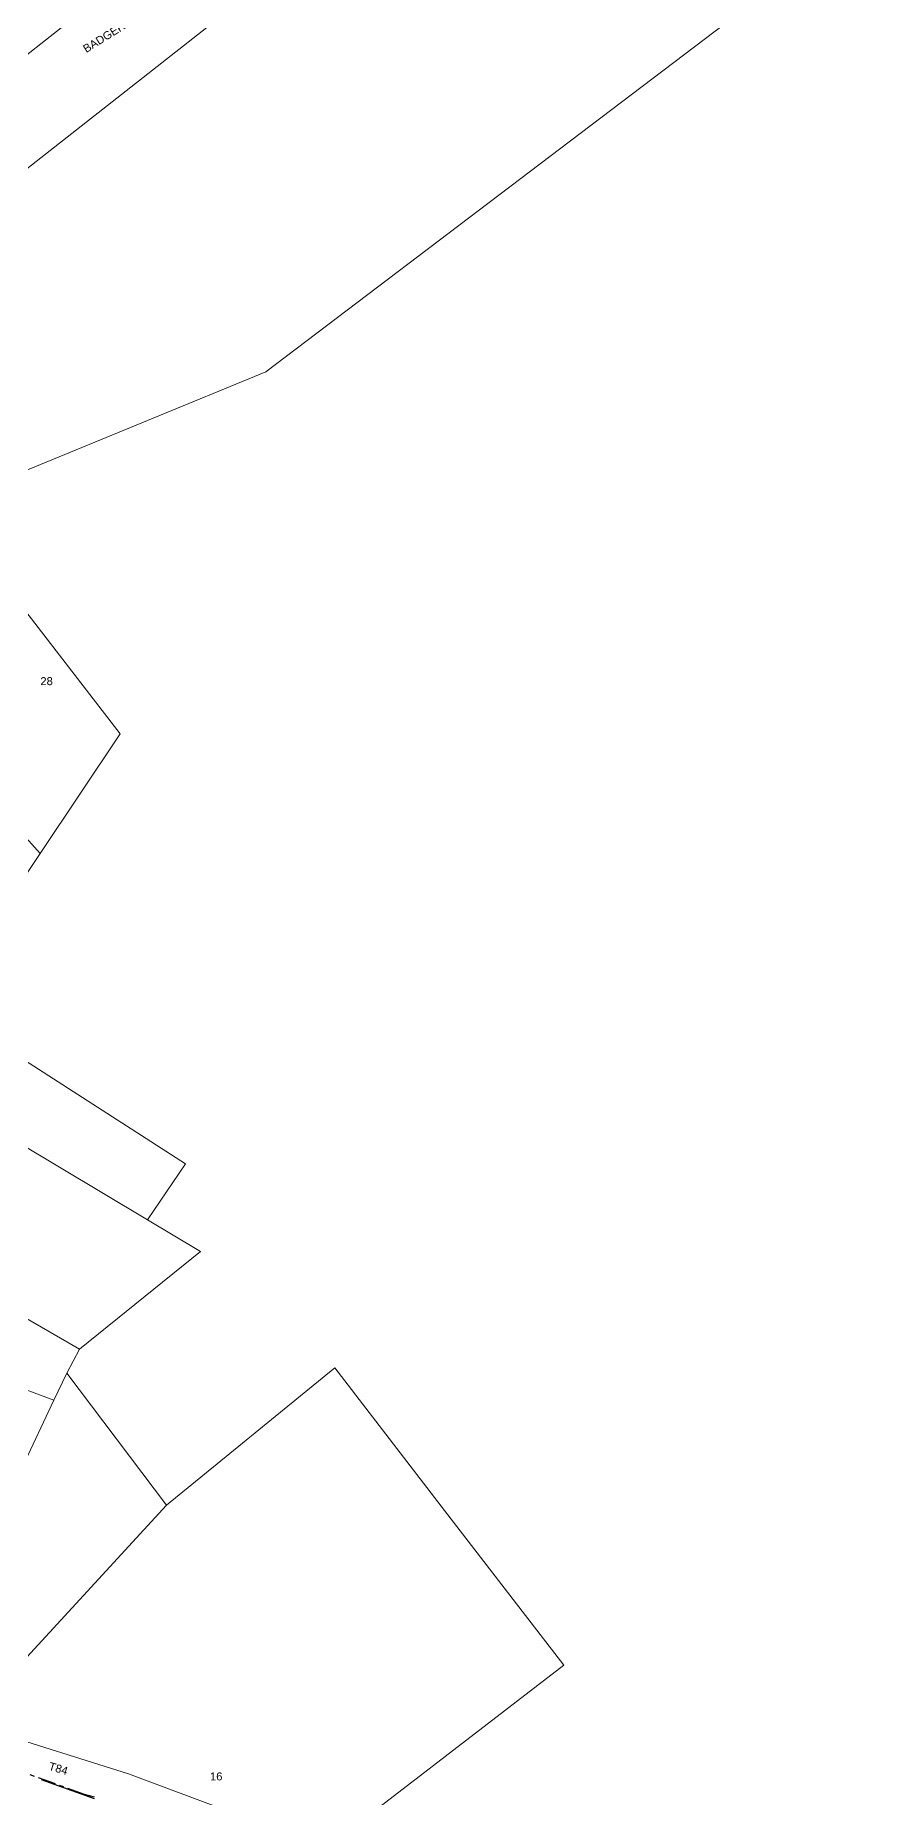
# Model space of a CAD drawing. Header units: metres. Extents: x 250871 to 255994, y 6164531 to 6169422.
# Drawn here: x 254098.2 to 254286.3, y 6166272.5 to 6166669 of the extents above; entities that cross this region are included whole.
import ezdxf

# ---------------------------------------------------------------- set-up
doc = ezdxf.new("R2010")
doc.units = ezdxf.units.M
doc.linetypes.add('Cable Exist UG', pattern=[7, 4, -1, 1, -1])
doc.linetypes.add('DASHED', pattern=[19.05, 12.7, -6.35])
for name, color, linetype, lineweight in [('Cadastre Land Parcels_SP_EXT', 118, 'Continuous', 15), ('Cadastre Road Names_SP_HV_LV_SL_EXT', 211, 'Continuous', 15), ('Mains_LV_EXT', 163, 'Continuous', 25)]:
    doc.layers.add(name, color=color, linetype=linetype, lineweight=lineweight)
doc.layers.add('UNKNOWN_FEATURES', color=1, linetype='DASHED', plot=False)
doc.styles.get("Standard").update_dxf_attribs({"font": 'arial.ttf'})

msp = doc.modelspace()

# ---------------------------------------------------------------- linework, layer by layer
at = {"layer": 'Cadastre Land Parcels_SP_EXT', "linetype": 'Continuous'}
for points in [[(254499.268, 6166955.529), (254285.997, 6166788.019), (254195.054, 6166716.589), (254073.225, 6166620.917), (254054.826, 6166585.083), (254029.964, 6166554.575), (254006.38, 6166521.97), (253985.873, 6166490.304), (253963.794, 6166450.736), (253954.042, 6166430.422), (253944.926, 6166409.466), (253933.195, 6166378.84), (253907.705, 6166294.715), (253904.414, 6166260.323), (253898.909, 6166205.585), (253898.27, 6166145.181), (253901.119, 6166113.294), (253902.095, 6166093.46), (253902.652, 6166087.309), (253910.433, 6166043.285)], [(253940.23, 6166059.624), (253935.63, 6166080.938), (253929.51, 6166138.243), (253929.06, 6166192.783), (253934.601, 6166251.033), (253945.512, 6166308.419), (253946.029, 6166311.137), (253950.832, 6166330.56), (253962.508, 6166368.036), (253985.624, 6166423.287), (254010.337, 6166470.346), (254052.403, 6166531.935), (254078.76, 6166561.852), (254096.824, 6166571.376), (254150.051, 6166593.297), (254211.749, 6166640.091), (254230.078, 6166653.993), (254440.756, 6166813.78)], [(253971.708, 6166679.212), (254002.424, 6166627.53), (254005.969, 6166621.565), (254041.475, 6166620.312), (254048.295, 6166625.894), (254070.94, 6166644.427), (254079.016, 6166651.036), (254085.281, 6166655.958), (254111.053, 6166676.199)]]:
    msp.add_lwpolyline(points, dxfattribs=at)
for points in [[(254117.298, 6166511.84), (254091.268, 6166545.621), (254068.31, 6166519.561), (254099.346, 6166484.969), (254117.298, 6166511.84)], [(254099.346, 6166484.969), (254068.31, 6166519.561), (254057.135, 6166503.198), (254091.725, 6166473.564), (254099.346, 6166484.969)], [(254132.037, 6166415.133), (254093.465, 6166439.942), (254084.15, 6166425.998), (254123.466, 6166402.528), (254132.037, 6166415.133)], [(254135.401, 6166395.406), (254123.466, 6166402.528), (254084.15, 6166425.998), (254068.552, 6166396.308), (254108.154, 6166373.457), (254135.401, 6166395.406)], [(254105.277, 6166367.998), (254108.154, 6166373.457), (254068.552, 6166396.308), (254063.451, 6166386.599), (254060.184, 6166377.729), (254102.416, 6166361.931), (254105.277, 6166367.998)], [(254095.446, 6166347.13), (254102.416, 6166361.931), (254060.184, 6166377.729), (254055.196, 6166364.211), (254049.628, 6166349.127), (254089.383, 6166334.255), (254095.446, 6166347.13)], [(254217.071, 6166302.343), (254191.038, 6166336.165), (254165.593, 6166369.223), (254127.758, 6166338.326), (254082.676, 6166289.337), (254119.176, 6166277.921), (254163.732, 6166261.276), (254217.071, 6166302.343)], [(254127.758, 6166338.326), (254105.277, 6166367.998), (254102.416, 6166361.931), (254095.446, 6166347.13), (254089.383, 6166334.255), (254088.718, 6166332.843), (254084.962, 6166319.644), (254080.778, 6166304.938), (254076.857, 6166291.156), (254082.676, 6166289.337), (254127.758, 6166338.326)]]:
    msp.add_lwpolyline(points, close=True, dxfattribs=at)
at = {"layer": 'Mains_LV_EXT', "linetype": 'Cable Exist UG'}
msp.add_lwpolyline([(254111.544, 6166272.631), (254109.319, 6166273.255), (254109.319, 6166273.255), (254075.947, 6166285.263), (254075.195, 6166287.466)], dxfattribs=at)
at = {"layer": 'UNKNOWN_FEATURES'}
msp.add_lwpolyline([(254111.55, 6166272.28), (254076.372, 6166284.865), (254076.372, 6166284.865, -0.1957581), (254075.947, 6166285.263), (254075.947, 6166285.263), (254075.195, 6166287.466)], format="xyb", dxfattribs=at)

# ---------------------------------------------------------------- texts
at = {"layer": 'Cadastre Land Parcels_SP_EXT'}
for s, p in [('28', (254099.362, 6166522.808)), ('16', (254137.51, 6166276.416))]:
    msp.add_text(s, height=1.8, dxfattribs=at).set_placement(p)
at = {"layer": 'Cadastre Road Names_SP_HV_LV_SL_EXT'}
msp.add_text('BADGERYS WAY', height=1.8, rotation=31.97813, dxfattribs=at).set_placement((254109.675, 6166665.002))
at = {"layer": 'Mains_LV_EXT'}
msp.add_text('T84', height=1.8, rotation=343.44728, dxfattribs=at).set_placement((254101.079, 6166278.845))

doc.saveas('drawing.dxf')
